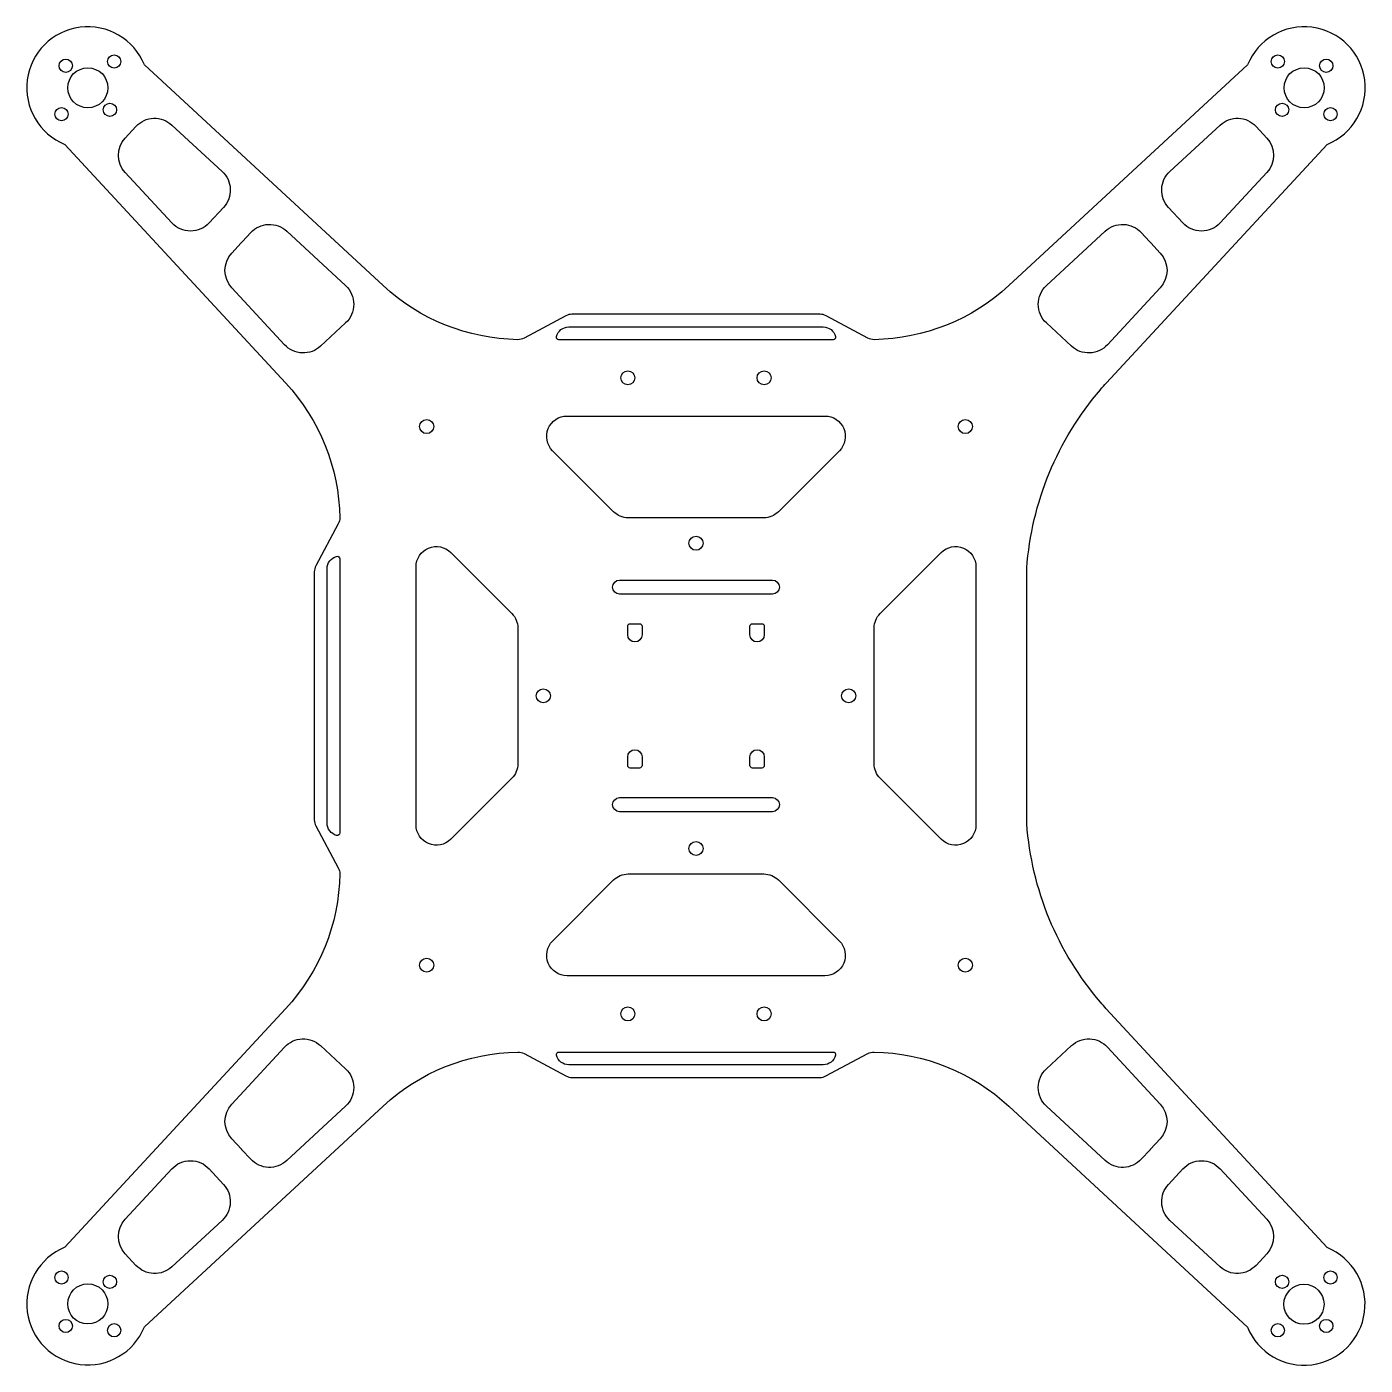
# Model space of a CAD drawing. Header units: inches. Extents: x -10.1 to 3.1, y -3.1 to 10.1.
import ezdxf

# ---------------------------------------------------------------- set-up
doc = ezdxf.new("R2010")
doc.units = ezdxf.units.IN
doc.header["$MEASUREMENT"] = 0

msp = doc.modelspace()

# ---------------------------------------------------------------- linework, layer by layer
for points in [[(-4.778, -0.235, 0.12358), (-4.719, -0.25), (-2.282, -0.25, 0.12358), (-2.223, -0.235), (-1.812, -0.015, -0.127825), (-1.751, 0, -0.184733), (-0.425, -0.533), (1.917, -2.703, 1.506468), (2.7, -1.922), (0.531, 0.425, -0.010813), (0.474, 0.49, 0.001753), (0.473, 0.491, -0.160761), (-0.25, 2.245, -0.018006), (-0.25, 2.254), (-0.25, 4.745, -0.018006), (-0.25, 4.754, -0.160761), (0.473, 6.508, 0.001753), (0.474, 6.509, -0.011008), (0.532, 6.575), (2.701, 8.919, 1.506468), (1.919, 9.701), (-0.425, 7.532, -0.18459), (-1.75, 7, -0.127765), (-1.811, 7.015), (-2.222, 7.235, 0.12358), (-2.281, 7.25), (-4.719, 7.25, 0.12358), (-4.778, 7.235), (-5.189, 7.015, -0.127765), (-5.25, 7, -0.18459), (-6.575, 7.532), (-8.919, 9.701, 1.506468), (-9.701, 8.919), (-7.532, 6.575, -0.18459), (-7, 5.25, -0.127765), (-7.015, 5.189), (-7.235, 4.778, 0.12358), (-7.25, 4.719), (-7.25, 2.281, 0.12358), (-7.235, 2.222), (-7.015, 1.811, -0.127765), (-7, 1.75, -0.18459), (-7.532, 0.425), (-9.701, -1.919, 1.506468), (-8.919, -2.701), (-6.575, -0.532, -0.184529), (-5.25, 0, -0.127825), (-5.189, -0.015)], [(-8.142, 8.3), (-8.283, 8.147, -0.437115), (-8.65, 8.147), (-9.108, 8.642, -0.391677), (-9.108, 8.981), (-9.002, 9.096, -0.414214), (-8.649, 9.109), (-8.155, 8.653, -0.414214)], [(2.002, 9.096), (2.108, 8.981, -0.391677), (2.108, 8.642), (1.65, 8.147, -0.437115), (1.283, 8.147), (1.142, 8.3, -0.414214), (1.155, 8.653), (1.649, 9.109, -0.414214)], [(-8.061, 7.851), (-7.969, 7.951, -0.066453), (-7.955, 7.965), (-7.875, 8.053, -0.414214), (-7.521, 8.066), (-6.943, 7.531, -0.437115), (-6.943, 7.164), (-7.189, 6.936, -0.414214), (-7.542, 6.95), (-8.061, 7.511, -0.391677)], [(0.969, 7.951), (1.061, 7.851, -0.391677), (1.061, 7.511), (0.542, 6.95, -0.414214), (0.189, 6.936), (-0.057, 7.164, -0.437115), (-0.057, 7.531), (0.521, 8.066, -0.414214), (0.875, 8.053), (0.955, 7.965, -0.066453)], [(-4.871, 7.031, -0.341999), (-4.75, 7.125), (-2.25, 7.125, -0.341999), (-2.129, 7.031, -0.490314), (-2.153, 7), (-4.847, 7, -0.490314)], [(-4.309, 5.309), (-4.909, 5.909, -0.668179), (-4.767, 6.25), (-2.233, 6.25, -0.668179), (-2.091, 5.909), (-2.691, 5.309, -0.198912), (-2.833, 5.25), (-4.167, 5.25, -0.198912)], [(-7, 4.847), (-7, 2.153, -0.490314), (-7.031, 2.129, -0.341999), (-7.125, 2.25), (-7.125, 4.75, -0.341999), (-7.031, 4.871, -0.490314)], [(-5.909, 4.909), (-5.309, 4.309, -0.198912), (-5.25, 4.167), (-5.25, 2.833, -0.198912), (-5.309, 2.691), (-5.909, 2.091, -0.668179), (-6.25, 2.233), (-6.25, 4.767, -0.668179)], [(-1.691, 4.309), (-1.091, 4.909, -0.668179), (-0.75, 4.767), (-0.75, 2.233, -0.668179), (-1.091, 2.091), (-1.691, 2.691, -0.198912), (-1.75, 2.833), (-1.75, 4.167, -0.198912)], [(-2.75, 4.5), (-4.25, 4.5, -1), (-4.25, 4.638), (-2.75, 4.638, -1)], [(-4.03, 4.184), (-4.03, 4.1, -1), (-4.171, 4.1), (-4.171, 4.184, -0.414214), (-4.146, 4.209), (-4.055, 4.209, -0.414214)], [(-2.945, 4.209), (-2.854, 4.209, -0.414214), (-2.829, 4.184), (-2.829, 4.1, -1), (-2.97, 4.1), (-2.97, 4.184, -0.414214)], [(-4.171, 2.9, -1), (-4.03, 2.9), (-4.03, 2.816, -0.414214), (-4.055, 2.791), (-4.146, 2.791, -0.414214), (-4.171, 2.816)], [(-2.854, 2.791), (-2.945, 2.791, -0.414214), (-2.97, 2.816), (-2.97, 2.9, -1), (-2.829, 2.9), (-2.829, 2.816, -0.414214)], [(-2.75, 2.362), (-4.25, 2.362, -1), (-4.25, 2.5), (-2.75, 2.5, -1)], [(-2.233, 0.75), (-4.767, 0.75, -0.668179), (-4.909, 1.091), (-4.309, 1.691, -0.198912), (-4.167, 1.75), (-2.833, 1.75, -0.198912), (-2.691, 1.691), (-2.091, 1.091, -0.668179)], [(-7.875, -1.053), (-7.961, -0.96, -0.018148), (-7.964, -0.956), (-8.061, -0.852, -0.391677), (-8.061, -0.512), (-7.542, 0.049, -0.414214), (-7.189, 0.063), (-6.943, -0.165, -0.437115), (-6.943, -0.532), (-7.521, -1.067, -0.414214)], [(-2.129, -0.031, -0.341999), (-2.25, -0.125), (-4.75, -0.125, -0.341999), (-4.871, -0.031, -0.490314), (-4.847, 0), (-2.154, 0, -0.490314)], [(1.061, -0.852), (0.964, -0.956, -0.018148), (0.961, -0.96), (0.875, -1.053, -0.414214), (0.521, -1.067), (-0.057, -0.532, -0.437115), (-0.057, -0.165), (0.189, 0.063, -0.414214), (0.542, 0.049), (1.061, -0.512, -0.391677)], [(-8.155, -1.654), (-8.649, -2.11, -0.414214), (-9.002, -2.096), (-9.108, -1.982, -0.391677), (-9.108, -1.643), (-8.65, -1.148, -0.437115), (-8.283, -1.148), (-8.142, -1.301, -0.414214)], [(1.142, -1.301), (1.283, -1.148, -0.437115), (1.65, -1.148), (2.108, -1.643, -0.391677), (2.108, -1.982), (2.002, -2.096, -0.414214), (1.649, -2.11), (1.155, -1.654, -0.414214)]]:
    msp.add_lwpolyline(points, format="xyb", close=True)
for centre, radius in [((-9.692, 9.692), 0.065), ((-9.216, 9.734), 0.065), ((2.216, 9.734), 0.065), ((2.692, 9.692), 0.065), ((-9.475, 9.475), 0.197), ((2.475, 9.475), 0.197), ((-9.734, 9.216), 0.065), ((-9.258, 9.258), 0.065), ((2.258, 9.258), 0.065), ((2.734, 9.216), 0.065), ((-4.17, 6.625), 0.0689), ((-2.831, 6.625), 0.0689), ((-6.146, 6.146), 0.0689), ((-0.854, 6.146), 0.0689), ((-3.5, 5), 0.0689), ((-5, 3.5), 0.0689), ((-2, 3.5), 0.0689), ((-3.5, 2), 0.0689), ((-6.146, 0.854), 0.0689), ((-0.854, 0.854), 0.0689), ((-4.17, 0.375), 0.0689), ((-2.831, 0.375), 0.0689), ((-9.734, -2.216), 0.065), ((-9.258, -2.258), 0.065), ((2.258, -2.258), 0.065), ((2.734, -2.216), 0.065), ((-9.475, -2.475), 0.197), ((2.473, -2.478), 0.197), ((-9.692, -2.692), 0.065), ((2.692, -2.692), 0.065), ((-9.216, -2.734), 0.065), ((2.216, -2.734), 0.065)]:
    msp.add_circle(centre, radius)

doc.saveas('drawing.dxf')
